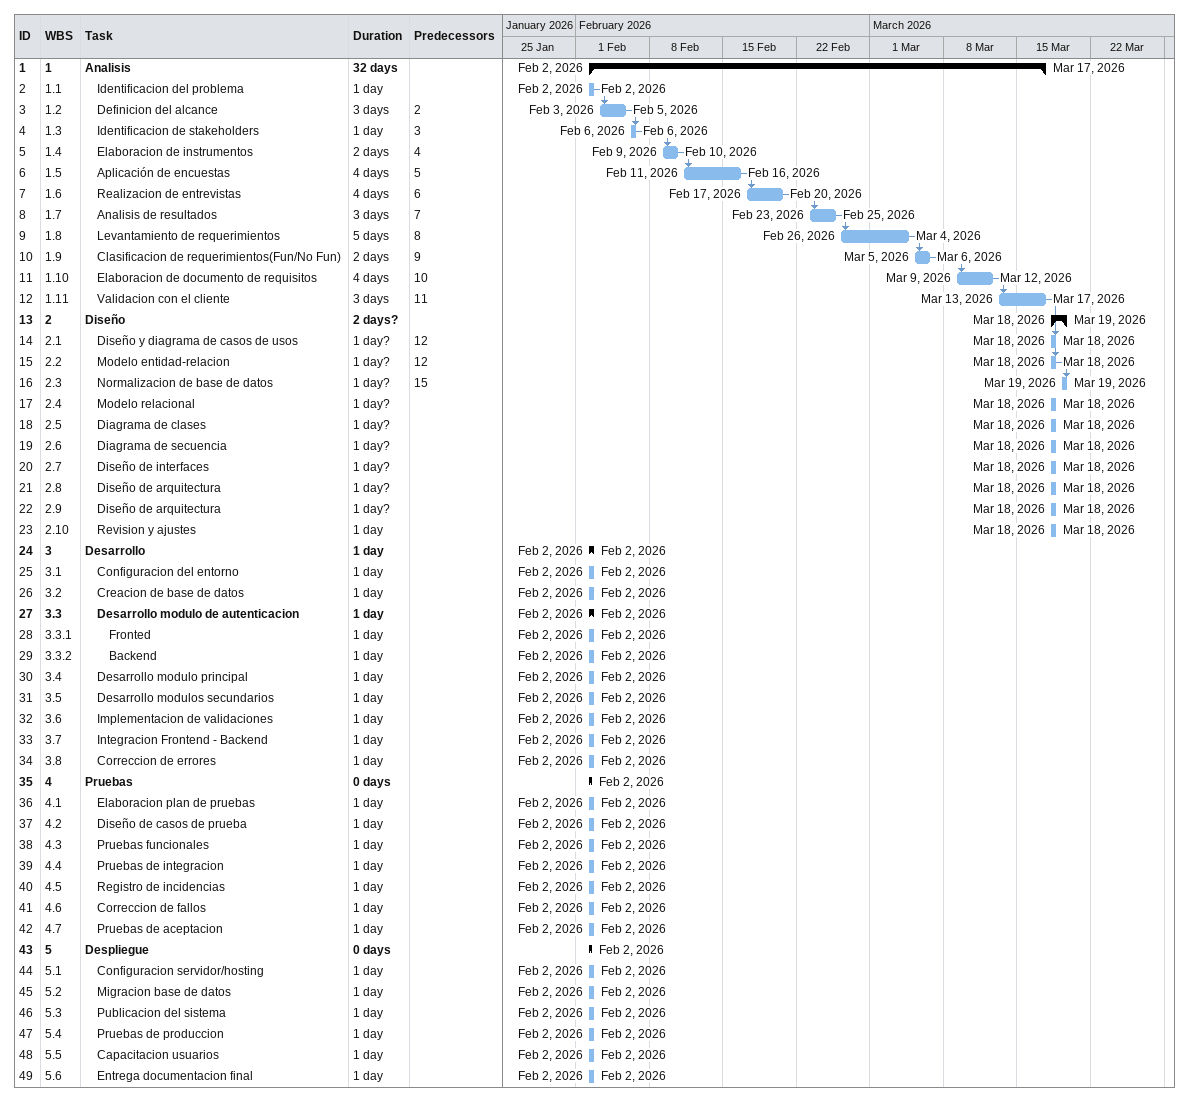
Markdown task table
| ID | WBS | Task | Duration | Start | Finish | Predecessors |
|---|---|---|---|---|---|---|
| 1 | 1 | **Analisis** | 32d | 2026-02-02 | 2026-03-17 |  |
| 2 | 1.1 | Identificacion del problema | 1d | 2026-02-02 | 2026-02-02 |  |
| 3 | 1.2 | Definicion del alcance | 3d | 2026-02-03 | 2026-02-05 | 2 |
| 4 | 1.3 | Identificacion de stakeholders | 1d | 2026-02-06 | 2026-02-06 | 3 |
| 5 | 1.4 | Elaboracion de instrumentos | 2d | 2026-02-09 | 2026-02-10 | 4 |
| 6 | 1.5 | Aplicación de encuestas | 4d | 2026-02-11 | 2026-02-16 | 5 |
| 7 | 1.6 | Realizacion de entrevistas | 4d | 2026-02-17 | 2026-02-20 | 6 |
| 8 | 1.7 | Analisis de resultados | 3d | 2026-02-23 | 2026-02-25 | 7 |
| 9 | 1.8 | Levantamiento de requerimientos | 5d | 2026-02-26 | 2026-03-04 | 8 |
| 10 | 1.9 | Clasificacion de requerimientos(Fun/No Fun) | 2d | 2026-03-05 | 2026-03-06 | 9 |
| 11 | 1.10 | Elaboracion de documento de requisitos | 4d | 2026-03-09 | 2026-03-12 | 10 |
| 12 | 1.11 | Validacion con el cliente | 3d | 2026-03-13 | 2026-03-17 | 11 |
| 13 | 2 | **Diseño** | 2d? | 2026-03-18 | 2026-03-19 |  |
| 14 | 2.1 | Diseño y diagrama de casos de usos | 1d? | 2026-03-18 | 2026-03-18 | 12 |
| 15 | 2.2 | Modelo entidad-relacion | 1d? | 2026-03-18 | 2026-03-18 | 12 |
| 16 | 2.3 | Normalizacion de base de datos | 1d? | 2026-03-19 | 2026-03-19 | 15 |
| 17 | 2.4 | Modelo relacional | 1d? | 2026-03-18 | 2026-03-18 |  |
| 18 | 2.5 | Diagrama de clases | 1d? | 2026-03-18 | 2026-03-18 |  |
| 19 | 2.6 | Diagrama de secuencia | 1d? | 2026-03-18 | 2026-03-18 |  |
| 20 | 2.7 | Diseño de interfaces | 1d? | 2026-03-18 | 2026-03-18 |  |
| 21 | 2.8 | Diseño de arquitectura | 1d? | 2026-03-18 | 2026-03-18 |  |
| 22 | 2.9 | Diseño de arquitectura | 1d? | 2026-03-18 | 2026-03-18 |  |
| 23 | 2.10 | Revision y ajustes | 1d | 2026-03-18 | 2026-03-18 |  |
| 24 | 3 | **Desarrollo** | 1d | 2026-02-02 | 2026-02-02 |  |
| 25 | 3.1 | Configuracion del entorno | 1d | 2026-02-02 | 2026-02-02 |  |
| 26 | 3.2 | Creacion de base de datos | 1d | 2026-02-02 | 2026-02-02 |  |
| 27 | 3.3 | **Desarrollo modulo de autenticacion** | 1d | 2026-02-02 | 2026-02-02 |  |
| 28 | 3.3.1 | Fronted | 1d | 2026-02-02 | 2026-02-02 |  |
| 29 | 3.3.2 | Backend | 1d | 2026-02-02 | 2026-02-02 |  |
| 30 | 3.4 | Desarrollo modulo principal | 1d | 2026-02-02 | 2026-02-02 |  |
| 31 | 3.5 | Desarrollo modulos secundarios | 1d | 2026-02-02 | 2026-02-02 |  |
| 32 | 3.6 | Implementacion de validaciones | 1d | 2026-02-02 | 2026-02-02 |  |
| 33 | 3.7 | Integracion Frontend - Backend | 1d | 2026-02-02 | 2026-02-02 |  |
| 34 | 3.8 | Correccion de errores | 1d | 2026-02-02 | 2026-02-02 |  |
| 35 | 4 | **Pruebas** | 0d | 2026-02-02 | 2026-02-02 |  |
| 36 | 4.1 | Elaboracion plan de pruebas | 1d | 2026-02-02 | 2026-02-02 |  |
| 37 | 4.2 | Diseño de casos de prueba | 1d | 2026-02-02 | 2026-02-02 |  |
| 38 | 4.3 | Pruebas funcionales | 1d | 2026-02-02 | 2026-02-02 |  |
| 39 | 4.4 | Pruebas de integracion | 1d | 2026-02-02 | 2026-02-02 |  |
| 40 | 4.5 | Registro de incidencias | 1d | 2026-02-02 | 2026-02-02 |  |
| 41 | 4.6 | Correccion de fallos | 1d | 2026-02-02 | 2026-02-02 |  |
| 42 | 4.7 | Pruebas de aceptacion | 1d | 2026-02-02 | 2026-02-02 |  |
| 43 | 5 | **Despliegue** | 0d | 2026-02-02 | 2026-02-02 |  |
| 44 | 5.1 | Configuracion servidor/hosting | 1d | 2026-02-02 | 2026-02-02 |  |
| 45 | 5.2 | Migracion base de datos | 1d | 2026-02-02 | 2026-02-02 |  |
| 46 | 5.3 | Publicacion del sistema | 1d | 2026-02-02 | 2026-02-02 |  |
| 47 | 5.4 | Pruebas de produccion | 1d | 2026-02-02 | 2026-02-02 |  |
| 48 | 5.5 | Capacitacion usuarios | 1d | 2026-02-02 | 2026-02-02 |  |
| 49 | 5.6 | Entrega documentacion final | 1d | 2026-02-02 | 2026-02-02 |  |
